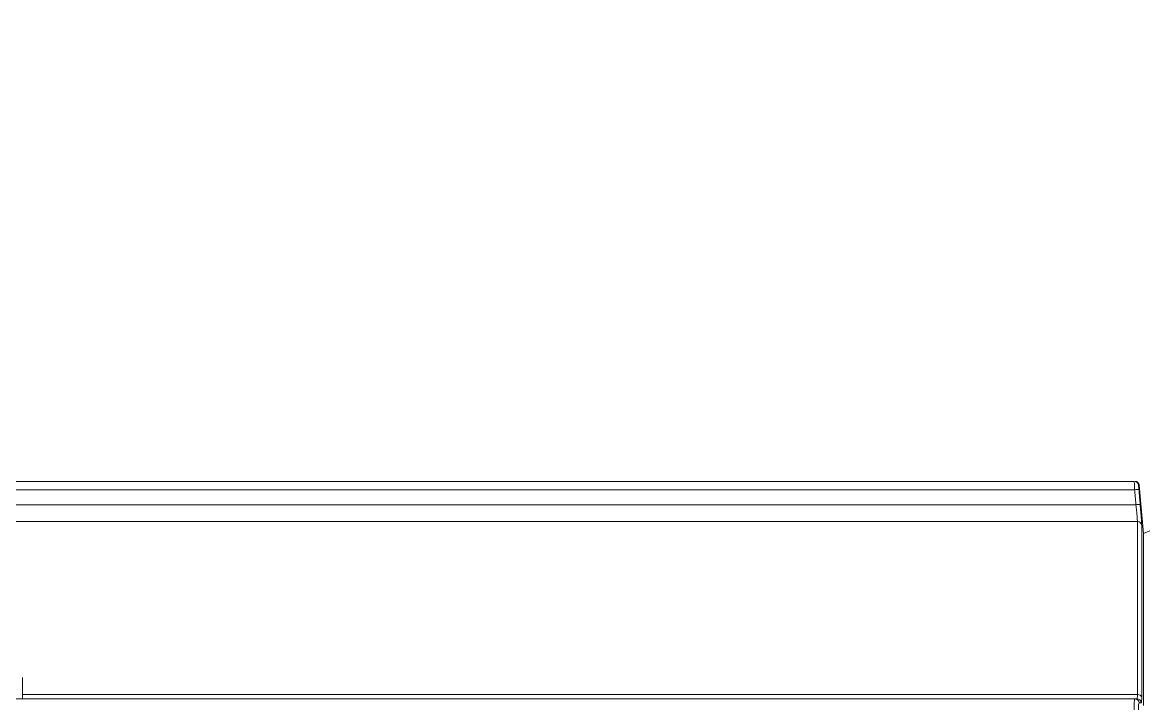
# Model space of a CAD drawing. Extents: x 11 to 120, y 2 to 94.
# Drawn here: x 23.498 to 27.438, y 42.528 to 44.924 of the extents above; entities that cross this region are included whole.
import ezdxf

# ---------------------------------------------------------------- set-up
doc = ezdxf.new("R2010")
doc.units = 0
doc.header["$MEASUREMENT"] = 0
doc.linetypes.add('SLD-Solid', pattern=[0])
doc.layers.add('OBJECT', color=7, linetype='CONTINUOUS')

msp = doc.modelspace()

# ---------------------------------------------------------------- linework, layer by layer
at = {"layer": 'OBJECT', "color": 7, "linetype": 'SLD-Solid', "lineweight": 15}
for p, q in [((31.6371, 44.9236), (27.4383, 43.1257)), ((27.4057, 43.3093), (22.9809, 43.3093)), ((27.4068, 43.2801), (23.1081, 43.2801)), ((27.4383, 43.1257), (27.4234, 43.2957)), ((23.1978, 43.2272), (27.4114, 43.2272)), ((27.4168, 43.1679), (23.1978, 43.1679)), ((27.4168, 42.5594), (27.4168, 43.1679)), ((27.4317, 43.1544), (27.4317, 42.549)), ((27.4383, 42.5213), (27.4383, 43.1257)), ((23.4978, 42.6194), (23.4978, 42.5594)), ((23.4978, 42.5443), (23.4978, 42.5594)), ((23.4978, 42.5594), (27.4168, 42.5594)), ((23.3528, 42.5443), (27.4076, 42.5443))]:
    msp.add_line(p, q, dxfattribs=at)
for centre, radius, start, end in [((27.4057, 43.2943), 0.015, 4.942, 89.9979), ((27.4085, 43.2943), 0.015, 5.5299, 90), ((27.4232, 43.1328), 0.1482, 90.5487, 96.3375), ((27.4277, 43.0798), 0.1483, 90.5479, 96.3329), ((27.4169, 43.153), 0.0149, 5.5541, 90.4341), ((27.4182, 42.5454), 0.014, 14.6556, 95.7882), ((27.4076, 42.5294), 0.015, 3.5555, 89.9521), ((27.4151, 42.5294), 0.015, 3.6735, 89.9556)]:
    msp.add_arc(centre, radius, start, end, dxfattribs=at)
for points, knots in [([(27.4068, 43.2801), (27.4067, 43.2835), (27.4064, 43.2902), (27.406, 43.2991), (27.4058, 43.3057), (27.4057, 43.3089), (27.4057, 43.3092), (27.4057, 43.3093)], [0, 0, 0, 0, 0.218543, 0.437091, 0.65551, 0.873727, 1, 1, 1, 1]), ([(27.4225, 43.2956), (27.4228, 43.2957), (27.4233, 43.2957), (27.4215, 43.2956), (27.4207, 43.2956)], [0, 0, 0, 0, 0.509002, 1, 1, 1, 1]), ([(27.4207, 43.2956), (27.4207, 43.2955), (27.4207, 43.2951), (27.4208, 43.2926), (27.4211, 43.2888), (27.4214, 43.2847), (27.4217, 43.282), (27.4218, 43.281)], [0, 0, 0, 0, 0.217389, 0.434773, 0.652348, 0.870526, 1, 1, 1, 1]), ([(27.4218, 43.281), (27.4226, 43.2711), (27.4241, 43.2534), (27.4256, 43.2358), (27.4263, 43.2281)], [0, 0, 0, 0, 0.564416, 1, 1, 1, 1]), ([(27.4263, 43.2281), (27.427, 43.2194), (27.4285, 43.2021), (27.4303, 43.1795), (27.4315, 43.1619), (27.4316, 43.1569), (27.4317, 43.1544)], [0, 0, 0, 0, 0.249057, 0.498134, 0.746674, 1, 1, 1, 1]), ([(27.4168, 43.1679), (27.4167, 43.1698), (27.4165, 43.1737), (27.4154, 43.1875), (27.4136, 43.2058), (27.4121, 43.2199), (27.4114, 43.2272)], [0, 0, 0, 0, 0.2465, 0.492976, 0.740149, 1, 1, 1, 1]), ([(27.4151, 42.5443), (27.4156, 42.545), (27.4165, 42.5462), (27.4167, 42.5548), (27.4168, 42.5594)], [0, 0, 0, 0, 0.473397, 1, 1, 1, 1]), ([(27.4075, 42.4372), (27.407, 42.4495), (27.4058, 42.4739), (27.4052, 42.5062), (27.4054, 42.5303), (27.4063, 42.5427), (27.4073, 42.5439), (27.4076, 42.5443)], [0, 0, 0, 0, 0.216844, 0.433701, 0.650256, 0.866699, 1, 1, 1, 1]), ([(27.4226, 42.5303), (27.422, 42.5293), (27.4208, 42.5272), (27.4201, 42.511), (27.4203, 42.4872), (27.4212, 42.4613), (27.4221, 42.4444), (27.4225, 42.4379)], [0, 0, 0, 0, 0.216835, 0.433686, 0.650167, 0.86649, 1, 1, 1, 1]), ([(27.43, 42.5303), (27.4295, 42.5303), (27.427, 42.5303), (27.4245, 42.5303), (27.4226, 42.5303)], [0, 0, 0, 0, 0.237767, 1, 1, 1, 1]), ([(27.4317, 42.549), (27.4317, 42.5439), (27.4315, 42.5331), (27.4306, 42.5313), (27.43, 42.5303)], [0, 0, 0, 0, 0.473445, 1, 1, 1, 1])]:
    msp.add_open_spline(points, degree=3, knots=knots, dxfattribs=at)
for points in [[(27.4114, 43.2272), (27.4068, 43.2801)], [(27.4076, 42.5443), (27.4151, 42.5443)]]:
    msp.add_open_spline(points, degree=1, dxfattribs=at)

doc.saveas('drawing.dxf')
